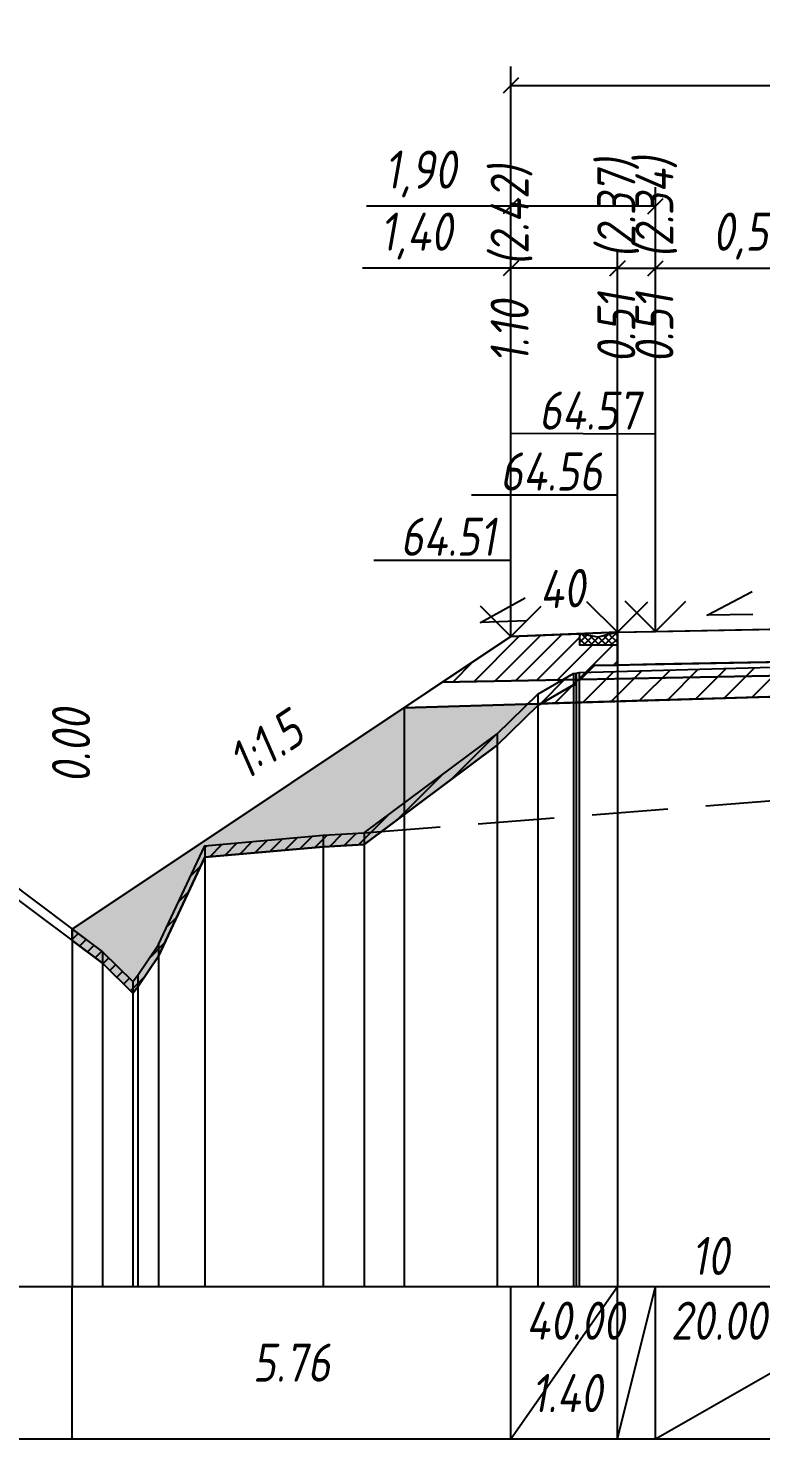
# Model space of a CAD drawing. Extents: x -717 to 1451, y -133302 to 233.
# Drawn here: x 102.1 to 150.2, y -130445 to -130352.4 of the extents above; entities that cross this region are included whole.
import ezdxf
from ezdxf.enums import TextEntityAlignment as Align

# ---------------------------------------------------------------- set-up
doc = ezdxf.new("R2010")
doc.units = 0
doc.linetypes.add('штриховая', pattern=[0.75, 0.5, -0.25])
for name, color, linetype in [('Интерполированный поперечник', 2, 'Continuous'), ('Код_514', 1, 'Continuous'), ('Контур_0', 7, 'Continuous'), ('Контур_2564', 7, 'Continuous'), ('Контур_2660', 7, 'Continuous'), ('Контур_2665', 7, 'Continuous'), ('Контур_400', 7, 'Continuous'), ('Контур_508', 7, 'Continuous'), ('Контур_512', 7, 'Continuous'), ('Контур_513', 7, 'Continuous'), ('Красный поперечник', 1, 'Continuous'), ('Объём_2501', 7, 'Continuous'), ('Объём_2564', 7, 'Continuous'), ('Объём_2650', 7, 'Continuous'), ('Объём_2660', 7, 'Continuous'), ('Объём_2661', 7, 'Continuous'), ('Объём_2665', 7, 'Continuous'), ('Объём_2666', 7, 'Continuous'), ('Объём_2667', 7, 'Continuous'), ('Объём_2668', 7, 'Continuous'), ('Объём_2669', 7, 'Continuous'), ('Объём_2675', 7, 'Continuous'), ('Откосы', 7, 'Continuous'), ('Отметки покрытия', 7, 'Continuous'), ('Рабочие отметки', 7, 'Continuous'), ('Рабочие отметки доп.', 7, 'Continuous'), ('Слои выравнивания', 7, 'Continuous'), ('Таблица', 7, 'Continuous'), ('Уклоны проезжей части', 7, 'Continuous'), ('Черный поперечник', 3, 'Continuous')]:
    doc.layers.add(name, color=color, linetype=linetype)
for name, color, linetype, true_color in [('Контур_2540', 2, 'Continuous', 0xffff00), ('Контур_2560', 2, 'Continuous', 0xffff00), ('Контур_2561', 7, 'Continuous', 0xff8040), ('Контур_2562', 3, 'Continuous', 0x00ff00), ('Контур_2563', 7, 'Continuous', 0xff8000), ('Контур_2570', 7, 'Continuous', 0x80ff00), ('Контур_2736', 4, 'Continuous', 0x00ffff), ('Контур_2737', 4, 'Continuous', 0x00ffff), ('Контур_2738', 4, 'Continuous', 0x00ffff), ('Контур_2739', 4, 'Continuous', 0x00ffff), ('Контур_2741', 4, 'Continuous', 0x00ffff), ('Контур_2742', 4, 'Continuous', 0x00ffff), ('Контур_2743', 4, 'Continuous', 0x00ffff), ('Контур_2744', 7, 'Continuous', 0xa4ffff), ('Контур_2745', 7, 'Continuous', 0xa4ffff), ('Контур_2747', 4, 'Continuous', 0x00ffff), ('Контур_2748', 4, 'Continuous', 0x00ffff), ('Контур_2749', 4, 'Continuous', 0x00ffff), ('Контур_2750', 4, 'Continuous', 0x00ffff), ('Контур_2751', 4, 'Continuous', 0x00ffff), ('Контур_2752', 4, 'Continuous', 0x00ffff), ('Контур_402', 7, 'Continuous', 0xff6464), ('Контур_703', 4, 'Continuous', 0x00ffff), ('Контур_705', 4, 'Continuous', 0x00ffff), ('Контур_707', 4, 'Continuous', 0x00ffff), ('Контур_720', 131, 'Continuous', 0xaaffff), ('Объём_2500', 7, 'Continuous', 0xc0c0c0), ('Объём_2520', 7, 'Continuous', 0x80ffff), ('Объём_2540', 2, 'Continuous', 0xffff00), ('Объём_2560', 2, 'Continuous', 0xffff00), ('Объём_2561', 7, 'Continuous', 0xff8040), ('Объём_2562', 3, 'Continuous', 0x00ff00), ('Объём_2563', 7, 'Continuous', 0xff8000), ('Объём_2570', 7, 'Continuous', 0x80ff00), ('Объём_2600', 7, 'Continuous', 0x808000), ('Объём_2746', 2, 'Continuous', 0xffff00)]:
    doc.layers.add(name, color=color, linetype=linetype, true_color=true_color)
doc.styles.get("Standard").update_dxf_attribs({"font": 'txt', "height": 2.5})
doc.styles.add('М', font='romand.shx', dxfattribs={"width": 0.8, "oblique": 10, "height": 2.5})
doc.dimstyles.new('ISO-25', dxfattribs={"dimtxt": 2.5, "dimasz": 2.5, "dimexe": 1.25, "dimexo": 0.625, "dimtad": 1, "dimtxsty": 'Standard', "dimcen": 2.5, "dimadec": 0, "dimazin": 0, "dimtfac": 1, "dimtmove": 0, "dimatfit": 3, "dimfxl": 1, "dimarcsym": 0})

# ---------------------------------------------------------------- blocks, each defined once
blk = doc.blocks.new('_Oblique')
at = {"color": 0, "linetype": 'ByBlock', "lineweight": -2}
blk.add_line((-0.5, -0.5), (0.5, 0.5), dxfattribs=at)
blk = doc.blocks.new('*D4054')
at = {"color": 0, "lineweight": -2, "transparency": 16777216}
for p, q in [((133.792, -130391.796), (133.792, -130366.941)), ((140.792, -130391.516), (140.792, -130366.941)), ((133.792, -130368.191), (124.045, -130368.191)), ((140.792, -130368.191), (133.792, -130368.191))]:
    blk.add_line(p, q, dxfattribs=at)
at = {"layer": 'Defpoints', "color": 0, "transparency": 16777216}
for p in [(140.792, -130368.191), (140.792, -130392.141), (133.792, -130392.421)]:
    blk.add_point(p, dxfattribs=at)
at = {"color": 0, "lineweight": -2, "transparency": 16777216, "rotation": 180}
blk.add_blockref('_Oblique', (133.792, -130368.191), dxfattribs=at)
at = {"color": 0, "lineweight": -2, "transparency": 16777216}
blk.add_blockref('_Oblique', (140.792, -130368.191), dxfattribs=at)
at = {"color": 0, "transparency": 16777216, "insert": (127.585, -130366.078), "char_height": 2.5, "width": 8.75, "attachment_point": 5, "style": 'М'}
blk.add_mtext('1,40', dxfattribs=at)
blk = doc.blocks.new('*D4056')
at = {"color": 0, "lineweight": -2, "transparency": 16777216}
for p, q in [((140.792, -130391.516), (140.792, -130366.941)), ((143.292, -130391.466), (143.292, -130366.941)), ((140.792, -130368.191), (143.292, -130368.191)), ((143.292, -130368.191), (153.348, -130368.191))]:
    blk.add_line(p, q, dxfattribs=at)
at = {"layer": 'Defpoints', "color": 0, "transparency": 16777216}
for p in [(143.292, -130368.191), (140.792, -130392.141), (143.292, -130392.091)]:
    blk.add_point(p, dxfattribs=at)
at = {"color": 0, "lineweight": -2, "transparency": 16777216, "rotation": 180}
blk.add_blockref('_Oblique', (140.792, -130368.191), dxfattribs=at)
at = {"color": 0, "lineweight": -2, "transparency": 16777216}
blk.add_blockref('_Oblique', (143.292, -130368.191), dxfattribs=at)
at = {"color": 0, "transparency": 16777216, "insert": (149.586, -130366.078), "char_height": 2.5, "width": 9.16667, "attachment_point": 5, "style": 'М'}
blk.add_mtext('0,50', dxfattribs=at)
blk = doc.blocks.new('*D4059')
at = {"color": 0, "lineweight": -2, "transparency": 16777216}
for p, q in [((133.792, -130391.796), (133.792, -130362.867)), ((143.292, -130391.466), (143.292, -130362.867)), ((133.792, -130364.117), (124.321, -130364.117)), ((143.292, -130364.117), (133.792, -130364.117))]:
    blk.add_line(p, q, dxfattribs=at)
at = {"layer": 'Defpoints', "color": 0, "transparency": 16777216}
for p in [(143.292, -130364.117), (143.292, -130392.091), (133.792, -130392.421)]:
    blk.add_point(p, dxfattribs=at)
at = {"color": 0, "lineweight": -2, "transparency": 16777216, "rotation": 180}
blk.add_blockref('_Oblique', (133.792, -130364.117), dxfattribs=at)
at = {"color": 0, "lineweight": -2, "transparency": 16777216}
blk.add_blockref('_Oblique', (143.292, -130364.117), dxfattribs=at)
at = {"color": 0, "transparency": 16777216, "insert": (127.861, -130362.004), "char_height": 2.5, "width": 8.75, "attachment_point": 5, "style": 'М'}
blk.add_mtext('1,90', dxfattribs=at)
blk = doc.blocks.new('*D4060')
at = {"color": 0, "lineweight": -2, "transparency": 16777216}
for p, q in [((133.792, -130391.796), (133.792, -130354.941)), ((270.823, -130392.566), (270.823, -130354.941)), ((133.792, -130356.191), (270.823, -130356.191))]:
    blk.add_line(p, q, dxfattribs=at)
at = {"layer": 'Defpoints', "color": 0, "transparency": 16777216}
for p in [(270.823, -130356.191), (133.792, -130392.421), (270.823, -130393.191)]:
    blk.add_point(p, dxfattribs=at)
at = {"color": 0, "lineweight": -2, "transparency": 16777216, "rotation": 180}
blk.add_blockref('_Oblique', (133.792, -130356.191), dxfattribs=at)
at = {"color": 0, "lineweight": -2, "transparency": 16777216}
blk.add_blockref('_Oblique', (270.823, -130356.191), dxfattribs=at)
at = {"color": 0, "transparency": 16777216, "insert": (202.308, -130354.078), "char_height": 2.5, "width": 11.66667, "attachment_point": 5, "style": 'М'}
blk.add_mtext('27,41', dxfattribs=at)

msp = doc.modelspace()

# ---------------------------------------------------------------- hatches: boundary and pattern name
h = msp.add_hatch()
h.set_pattern_fill('ANSI37', color=256, scale=0.1)
h.set_pattern_definition([(45, (139.5428, -130392.4039), (-0.22451, 0.22451), []), (135, (139.5428, -130392.4039), (-0.22451, -0.22451), [])])
h.paths.add_polyline_path([(138.293, -130392.178), (138.293, -130392.907), (140.793, -130392.907), (140.792, -130392.079), (139.535, -130392.404)])
at = {"layer": 'Объём_2563'}
h = msp.add_hatch(dxfattribs=at)
h.set_pattern_fill('ANSI31', color=256, scale=0.3)
h.paths.add_polyline_path([(133.792, -130392.359), (138.293, -130392.179), (138.293, -130392.907), (140.792, -130392.907), (140.792, -130394.229), (139.292, -130394.259), (138.374, -130395.177), (129.292, -130395.359)])
h.paths.add_polyline_path([(255.742, -130395.527), (254.823, -130394.609), (253.323, -130394.579), (253.323, -130394.429), (254.721, -130394.43), (254.722, -130393.43), (254.222, -130393.429), (254.223, -130392.615), (257.044, -130392.742), (257.044, -130393.363), (258.444, -130393.363), (258.444, -130392.823), (267.44, -130393.002), (267.44, -130393.569), (268.84, -130393.569), (268.84, -130392.569), (268.34, -130392.569), (268.34, -130392.069), (270.823, -130392.379), (276.158, -130395.935)])
at = {"layer": 'Объём_2570'}
h = msp.add_hatch(dxfattribs=at)
h.set_pattern_fill('ANSI31', color=256, scale=0.2)
h.paths.add_polyline_path([(138.081, -130395.517), (137.913, -130395.535), (135.568, -130396.877), (132.885, -130399.485), (124.167, -130405.997), (121.468, -130406.147), (113.701, -130406.841), (110.666, -130413.322), (109.301, -130415.334), (108.985, -130415.75), (106.976, -130413.785), (105, -130412.303), (105, -130411.553), (106.976, -130413.035), (108.985, -130415), (109.301, -130414.584), (110.666, -130412.572), (113.701, -130406.091), (121.468, -130405.397), (124.167, -130405.247), (132.885, -130398.735), (135.568, -130396.127), (137.913, -130394.785), (138.081, -130394.767)])
h.paths.add_polyline_path([(289.957, -130397.961), (288.191, -130397.214), (283.583, -130395.038), (263.396, -130394.994), (260.133, -130394.059), (259.034, -130393.718), (259.034, -130392.968), (260.133, -130393.309), (263.396, -130394.244), (283.583, -130394.288), (288.191, -130396.464), (289.957, -130397.211)])
at = {"layer": 'Объём_2600'}
h = msp.add_hatch(dxfattribs=at)
h.set_pattern_fill('ANSI31', color=6, scale=0.4)
h.paths.add_polyline_path([(138.081, -130395.517), (138.081, -130394.767), (138.282, -130394.718), (150.956, -130394.375), (152.985, -130394.361), (152.985, -130396.238), (135.783, -130396.754), (137.913, -130395.535)])
h.paths.add_polyline_path([(279.109, -130397.902), (238.769, -130396.692), (238.769, -130392.914), (240.286, -130392.845), (259.034, -130392.968), (259.034, -130393.718), (260.133, -130394.059), (263.396, -130394.994), (283.583, -130395.038), (288.191, -130397.214), (289.269, -130397.67), (288.92, -130397.902)])
h = msp.add_hatch(dxfattribs=at)
h.set_pattern_fill('HONEY', color=5, scale=0.3)
h.paths.add_polyline_path([(135.568, -130396.877), (132.885, -130399.485), (124.167, -130405.997), (121.468, -130406.147), (113.701, -130406.841), (110.666, -130413.322), (109.301, -130415.334), (108.985, -130415.75), (106.976, -130413.785), (105, -130412.303), (105, -130411.553), (126.795, -130397.024), (135.783, -130396.754)])
h.paths.add_polyline_path([(289.269, -130397.67), (289.957, -130397.211), (289.957, -130397.961)])

# ---------------------------------------------------------------- linework, layer by layer
msp.add_lwpolyline([(138.293, -130392.178), (138.293, -130392.907), (140.793, -130392.907), (140.792, -130392.079), (139.535, -130392.404), (138.293, -130392.178)])
at = {"layer": 'Интерполированный поперечник', "linetype": 'штриховая', "ltscale": 10, "flags": 128}
msp.add_lwpolyline([(124.172, -130405.235), (263.444, -130394.238)], dxfattribs=at)
at = {"layer": 'Код_514'}
for p, q in [((105, -130445), (105, -130435)), ((133.792, -130445), (133.792, -130435)), ((133.792, -130445), (140.792, -130435)), ((140.792, -130445), (140.792, -130435)), ((140.792, -130445), (143.292, -130435)), ((143.292, -130445), (143.292, -130435)), ((143.292, -130445), (160.792, -130435))]:
    msp.add_line(p, q, dxfattribs=at)
at = {"layer": 'Контур_0', "flags": 128}
for points in [[(133.792, -130392.359), (105, -130411.553), (105, -130411.553), (105, -130411.553), (105, -130411.553), (105, -130411.553), (105, -130411.553), (105, -130411.553), (105, -130411.553), (105, -130411.553), (105, -130411.553), (105, -130411.553), (105, -130411.553), (105, -130411.553), (105, -130411.553), (105, -130411.553)], [(133.792, -130392.359), (105, -130411.553), (105, -130411.553), (105, -130411.553), (105, -130411.553), (105, -130411.553), (105, -130411.553), (105, -130411.553), (105, -130411.553), (105, -130411.553), (105, -130411.553), (105, -130411.553), (105, -130411.553), (105, -130411.553), (105, -130411.553), (105, -130411.553), (105, -130411.553), (105, -130411.553), (105, -130411.553), (105, -130411.553), (105, -130411.553), (105, -130411.553), (105, -130411.553), (105, -130411.553), (105, -130411.553), (105, -130411.553), (105, -130411.553), (105, -130411.553), (105, -130411.553), (105, -130411.553)], [(143.292, -130394.179), (140.792, -130394.229), (140.792, -130392.079), (152.985, -130391.835), (152.985, -130393.985), (143.292, -130394.179), (143.292, -130394.179)]]:
    msp.add_lwpolyline(points, dxfattribs=at)
at = {"layer": 'Контур_0', "color": 250, "flags": 128}
for points in [[(139.292, -130394.259), (152.985, -130393.985), (152.985, -130394.885), (138.374, -130395.177), (139.292, -130394.259), (139.292, -130394.259)], [(129.292, -130395.359), (138.374, -130395.177), (139.292, -130394.259), (140.792, -130394.229)]]:
    msp.add_lwpolyline(points, dxfattribs=at)
at = {"layer": 'Контур_2540', "flags": 128}
msp.add_lwpolyline([(152.985, -130396.238), (126.795, -130397.024), (129.292, -130395.359), (152.985, -130394.885), (152.985, -130396.238), (152.985, -130396.238)], dxfattribs=at)
at = {"layer": 'Контур_2560', "flags": 128}
msp.add_lwpolyline([(133.792, -130392.359), (133.792, -130392.359), (133.792, -130392.359), (140.792, -130392.079)], dxfattribs=at)
at = {"layer": 'Контур_2561', "flags": 128}
msp.add_lwpolyline([(140.792, -130392.079), (140.792, -130392.079), (133.792, -130392.359), (133.792, -130392.359), (140.792, -130392.079)], dxfattribs=at)
at = {"layer": 'Контур_2562', "flags": 128}
msp.add_lwpolyline([(133.792, -130392.359), (133.792, -130392.359), (133.792, -130392.359), (133.792, -130392.359), (133.792, -130392.359)], dxfattribs=at)
at = {"layer": 'Контур_2563', "color": 250, "flags": 128}
msp.add_lwpolyline([(133.792, -130392.359), (140.792, -130392.079), (140.792, -130394.229), (139.292, -130394.259), (138.374, -130395.177), (129.292, -130395.359), (133.792, -130392.359), (133.792, -130392.359)], dxfattribs=at)
at = {"layer": 'Контур_2564', "flags": 128}
msp.add_lwpolyline([(133.792, -130392.359), (140.792, -130392.079)], dxfattribs=at)
at = {"layer": 'Контур_2570', "flags": 128}
msp.add_lwpolyline([(100.615, -130409.014), (106.976, -130413.785), (108.985, -130415.75), (109.301, -130415.334), (110.666, -130413.322), (113.701, -130406.841), (121.468, -130406.147), (124.167, -130405.997), (124.167, -130405.997), (132.885, -130399.485), (135.568, -130396.877), (137.913, -130395.535), (138.081, -130395.517), (138.081, -130394.767), (138.282, -130394.718), (150.956, -130394.375), (152.985, -130394.361), (188.308, -130393.842), (200.192, -130393.667), (200.699, -130393.655), (201.079, -130393.649), (238.769, -130392.914)], dxfattribs=at)
at = {"layer": 'Контур_2660', "flags": 128}
msp.add_lwpolyline([(126.795, -130397.024), (152.985, -130396.238)], dxfattribs=at)
at = {"layer": 'Контур_2665', "flags": 128}
msp.add_lwpolyline([(133.792, -130392.359), (133.792, -130392.359)], dxfattribs=at)
at = {"layer": 'Контур_2736', "flags": 128}
msp.add_lwpolyline([(133.792, -130392.359), (105, -130411.553)], dxfattribs=at)
at = {"layer": 'Контур_2737', "flags": 128}
msp.add_lwpolyline([(105, -130411.553), (105, -130411.553)], dxfattribs=at)
at = {"layer": 'Контур_2738', "flags": 128}
msp.add_lwpolyline([(105, -130411.553), (105, -130411.553)], dxfattribs=at)
at = {"layer": 'Контур_2739', "flags": 128}
msp.add_lwpolyline([(105, -130411.553), (105, -130411.553)], dxfattribs=at)
at = {"layer": 'Контур_2741', "flags": 128}
msp.add_lwpolyline([(105, -130411.553), (105, -130411.553)], dxfattribs=at)
at = {"layer": 'Контур_2742', "flags": 128}
msp.add_lwpolyline([(105, -130411.553), (105, -130411.553)], dxfattribs=at)
at = {"layer": 'Контур_2743', "flags": 128}
msp.add_lwpolyline([(105, -130411.553), (105, -130411.553)], dxfattribs=at)
at = {"layer": 'Контур_2744', "flags": 128}
msp.add_lwpolyline([(105, -130411.553), (105, -130411.553)], dxfattribs=at)
msp.add_lwpolyline([(105, -130411.553), (105, -130411.553)], dxfattribs=at)
msp.add_lwpolyline([(105, -130411.553), (105, -130411.553)], dxfattribs=at)
msp.add_lwpolyline([(105, -130411.553), (105, -130411.553)], dxfattribs=at)
msp.add_lwpolyline([(105, -130411.553), (105, -130411.553)], dxfattribs=at)
msp.add_lwpolyline([(105, -130411.553), (105, -130411.553)], dxfattribs=at)
at = {"layer": 'Контур_2745', "flags": 128}
msp.add_lwpolyline([(105, -130411.553), (105, -130411.553)], dxfattribs=at)
msp.add_lwpolyline([(105, -130411.553), (105, -130411.553)], dxfattribs=at)
msp.add_lwpolyline([(105, -130411.553), (105, -130411.553)], dxfattribs=at)
msp.add_lwpolyline([(105, -130411.553), (105, -130411.553)], dxfattribs=at)
msp.add_lwpolyline([(105, -130411.553), (105, -130411.553)], dxfattribs=at)
msp.add_lwpolyline([(105, -130411.553), (105, -130411.553)], dxfattribs=at)
at = {"layer": 'Контур_2747', "flags": 128}
msp.add_lwpolyline([(105, -130411.553), (105, -130411.553)], dxfattribs=at)
at = {"layer": 'Контур_2748', "flags": 128}
msp.add_lwpolyline([(105, -130411.553), (105, -130411.553)], dxfattribs=at)
at = {"layer": 'Контур_2749', "flags": 128}
msp.add_lwpolyline([(105, -130411.553), (105, -130411.553)], dxfattribs=at)
at = {"layer": 'Контур_2750', "flags": 128}
msp.add_lwpolyline([(105, -130411.553), (105, -130411.553)], dxfattribs=at)
at = {"layer": 'Контур_2751', "flags": 128}
msp.add_lwpolyline([(105, -130411.553), (105, -130411.553)], dxfattribs=at)
at = {"layer": 'Контур_2752', "flags": 128}
msp.add_lwpolyline([(105, -130411.553), (105, -130411.553)], dxfattribs=at)
at = {"layer": 'Контур_400', "flags": 128}
msp.add_lwpolyline([(140.792, -130392.079), (143.292, -130392.029), (143.292, -130392.029), (143.292, -130392.029), (143.292, -130392.029), (143.292, -130392.029), (143.292, -130392.029), (160.792, -130391.679), (188.308, -130391.128)], dxfattribs=at)
at = {"layer": 'Контур_402', "flags": 128}
msp.add_lwpolyline([(126.795, -130397.024), (152.985, -130396.238), (152.985, -130394.361), (188.308, -130393.842), (200.192, -130393.667), (200.699, -130393.655), (201.079, -130393.649), (201.473, -130393.642), (202.738, -130393.667), (202.738, -130393.617), (204.003, -130393.642), (204.003, -130393.592), (238.769, -130394.287), (238.769, -130396.692), (279.109, -130397.902)], dxfattribs=at)
at = {"layer": 'Контур_508', "flags": 128}
msp.add_lwpolyline([(105, -130411.553), (126.795, -130397.024), (152.985, -130396.238), (152.985, -130394.361), (188.308, -130393.842), (200.192, -130393.667), (200.699, -130393.655), (201.079, -130393.649), (201.473, -130393.642), (202.738, -130393.667), (202.738, -130393.617), (204.003, -130393.642), (204.003, -130393.592), (238.769, -130394.287), (238.769, -130396.692), (279.109, -130397.902), (283.015, -130400.506), (285.015, -130400.506), (289.957, -130397.211)], dxfattribs=at)
at = {"layer": 'Контур_512', "flags": 128}
msp.add_lwpolyline([(105, -130411.553), (126.795, -130397.024), (152.985, -130396.238)], dxfattribs=at)
at = {"layer": 'Контур_513', "flags": 128}
msp.add_lwpolyline([(105, -130411.553), (126.795, -130397.024), (152.985, -130396.238), (152.985, -130394.361), (188.308, -130393.842), (200.192, -130393.667), (200.699, -130393.655), (201.079, -130393.649), (201.473, -130393.642), (202.738, -130393.667), (202.738, -130393.617), (204.003, -130393.642), (204.003, -130393.592), (238.769, -130394.287), (238.769, -130396.692), (279.109, -130397.902), (283.015, -130400.506), (285.015, -130400.506), (289.957, -130397.211)], dxfattribs=at)
at = {"layer": 'Контур_703', "flags": 128}
for points in [[(133.792, -130392.359), (105, -130411.553)], [(105, -130411.553), (105, -130411.553)]]:
    msp.add_lwpolyline(points, dxfattribs=at)
at = {"layer": 'Контур_705', "flags": 128}
msp.add_lwpolyline([(105, -130411.553), (105, -130411.553)], dxfattribs=at)
at = {"layer": 'Контур_707', "flags": 128}
msp.add_lwpolyline([(105, -130411.553), (105, -130411.553)], dxfattribs=at)
at = {"layer": 'Контур_720', "flags": 128}
msp.add_lwpolyline([(105, -130411.553), (105, -130411.553)], dxfattribs=at)
at = {"layer": 'Красный поперечник'}
for p, q in [((105, -130411.553), (133.792, -130392.359)), ((133.792, -130392.359), (140.792, -130392.079)), ((140.792, -130392.079), (143.292, -130392.029)), ((143.292, -130392.029), (160.792, -130391.679)), ((126.795, -130397.024), (126.795, -130435)), ((105, -130411.553), (105, -130435))]:
    msp.add_line(p, q, dxfattribs=at)
at = {"layer": 'Объём_2500', "flags": 128}
msp.add_lwpolyline([(143.292, -130394.179), (140.792, -130394.229), (140.792, -130392.079), (152.985, -130391.835), (152.985, -130393.985), (143.292, -130394.179), (143.292, -130394.179)], dxfattribs=at)
at = {"layer": 'Объём_2501', "flags": 128}
msp.add_lwpolyline([(140.792, -130392.079), (143.292, -130392.029), (143.292, -130392.029), (143.292, -130392.029), (143.292, -130392.029), (143.292, -130392.029), (143.292, -130392.029), (160.792, -130391.679), (188.308, -130391.128)], dxfattribs=at)
at = {"layer": 'Объём_2520', "color": 250, "flags": 128}
msp.add_lwpolyline([(139.292, -130394.259), (152.985, -130393.985), (152.985, -130394.885), (138.374, -130395.177), (139.292, -130394.259), (139.292, -130394.259)], dxfattribs=at)
at = {"layer": 'Объём_2540', "flags": 128}
msp.add_lwpolyline([(152.985, -130396.238), (126.795, -130397.024), (129.292, -130395.359), (152.985, -130394.885), (152.985, -130396.238), (152.985, -130396.238)], dxfattribs=at)
at = {"layer": 'Объём_2560', "flags": 128}
msp.add_lwpolyline([(133.792, -130392.359), (133.792, -130392.359), (133.792, -130392.359), (140.792, -130392.079)], dxfattribs=at)
at = {"layer": 'Объём_2561', "flags": 128}
msp.add_lwpolyline([(140.792, -130392.079), (140.792, -130392.079), (133.792, -130392.359), (133.792, -130392.359), (140.792, -130392.079)], dxfattribs=at)
at = {"layer": 'Объём_2562', "flags": 128}
msp.add_lwpolyline([(133.792, -130392.359), (133.792, -130392.359), (133.792, -130392.359), (133.792, -130392.359), (133.792, -130392.359)], dxfattribs=at)
at = {"layer": 'Объём_2563', "color": 250, "flags": 128}
msp.add_lwpolyline([(133.792, -130392.359), (138.293, -130392.179), (138.293, -130392.907), (140.792, -130392.907), (140.792, -130394.229), (139.292, -130394.259), (138.374, -130395.177), (129.292, -130395.359), (133.792, -130392.359), (133.792, -130392.359)], dxfattribs=at)
at = {"layer": 'Объём_2564', "flags": 128}
msp.add_lwpolyline([(133.792, -130392.359), (140.792, -130392.079)], dxfattribs=at)
at = {"layer": 'Объём_2570', "flags": 128}
msp.add_lwpolyline([(138.081, -130395.517), (137.913, -130395.535), (135.568, -130396.877), (132.885, -130399.485), (124.167, -130405.997), (121.468, -130406.147), (113.701, -130406.841), (110.666, -130413.322), (109.301, -130415.334), (108.985, -130415.75), (106.976, -130413.785), (105, -130412.303), (105, -130411.553), (106.976, -130413.035), (108.985, -130415), (109.301, -130414.584), (110.666, -130412.572), (113.701, -130406.091), (121.468, -130405.397), (124.167, -130405.247), (132.885, -130398.735), (135.568, -130396.127), (137.913, -130394.785), (138.081, -130394.767), (138.081, -130395.517), (138.081, -130395.517)], dxfattribs=at)
at = {"layer": 'Объём_2600', "color": 5, "flags": 128}
msp.add_lwpolyline([(135.568, -130396.877), (132.885, -130399.485), (124.167, -130405.997), (121.468, -130406.147), (113.701, -130406.841), (110.666, -130413.322), (109.301, -130415.334), (108.985, -130415.75), (106.976, -130413.785), (105, -130412.303), (105, -130411.553), (126.795, -130397.024), (135.783, -130396.754), (135.568, -130396.877), (135.568, -130396.877)], dxfattribs=at)
at = {"layer": 'Объём_2650', "color": 6, "flags": 128}
msp.add_lwpolyline([(138.081, -130395.517), (138.081, -130394.767), (138.282, -130394.718), (150.956, -130394.375), (152.985, -130394.361), (152.985, -130396.238), (135.783, -130396.754), (137.913, -130395.535), (138.081, -130395.517), (138.081, -130395.517)], dxfattribs=at)
at = {"layer": 'Объём_2660', "flags": 128}
msp.add_lwpolyline([(126.795, -130397.024), (152.985, -130396.238)], dxfattribs=at)
at = {"layer": 'Объём_2661', "flags": 128}
msp.add_lwpolyline([(133.792, -130392.359), (105, -130411.553)], dxfattribs=at)
at = {"layer": 'Объём_2665', "flags": 128}
msp.add_lwpolyline([(133.792, -130392.359), (133.792, -130392.359)], dxfattribs=at)
at = {"layer": 'Объём_2666', "flags": 128}
msp.add_lwpolyline([(133.792, -130392.359), (105, -130411.553)], dxfattribs=at)
at = {"layer": 'Объём_2667', "flags": 128}
msp.add_lwpolyline([(105, -130411.553), (105, -130411.553)], dxfattribs=at)
msp.add_lwpolyline([(105, -130411.553), (105, -130411.553)], dxfattribs=at)
at = {"layer": 'Объём_2668', "flags": 128}
msp.add_lwpolyline([(105, -130411.553), (105, -130411.553)], dxfattribs=at)
msp.add_lwpolyline([(105, -130411.553), (105, -130411.553)], dxfattribs=at)
at = {"layer": 'Объём_2669', "flags": 128}
msp.add_lwpolyline([(105, -130411.553), (105, -130411.553)], dxfattribs=at)
msp.add_lwpolyline([(105, -130411.553), (105, -130411.553)], dxfattribs=at)
at = {"layer": 'Объём_2675', "flags": 128}
msp.add_lwpolyline([(105, -130411.553), (105, -130411.553)], dxfattribs=at)
msp.add_lwpolyline([(105, -130411.553), (105, -130411.553)], dxfattribs=at)
msp.add_lwpolyline([(105, -130411.553), (105, -130411.553)], dxfattribs=at)
msp.add_lwpolyline([(105, -130411.553), (105, -130411.553)], dxfattribs=at)
msp.add_lwpolyline([(105, -130411.553), (105, -130411.553)], dxfattribs=at)
msp.add_lwpolyline([(105, -130411.553), (105, -130411.553)], dxfattribs=at)
msp.add_lwpolyline([(105, -130411.553), (105, -130411.553)], dxfattribs=at)
msp.add_lwpolyline([(105, -130411.553), (105, -130411.553)], dxfattribs=at)
msp.add_lwpolyline([(105, -130411.553), (105, -130411.553)], dxfattribs=at)
msp.add_lwpolyline([(105, -130411.553), (105, -130411.553)], dxfattribs=at)
msp.add_lwpolyline([(105, -130411.553), (105, -130411.553)], dxfattribs=at)
msp.add_lwpolyline([(105, -130411.553), (105, -130411.553)], dxfattribs=at)
at = {"layer": 'Объём_2746', "flags": 128}
msp.add_lwpolyline([(138.282, -130394.718), (150.956, -130394.375), (152.985, -130394.361), (152.985, -130396.238), (135.783, -130396.754), (137.913, -130395.535), (138.081, -130395.517), (138.081, -130394.767), (138.282, -130394.718), (138.282, -130394.718)], dxfattribs=at)
at = {"layer": 'Откосы', "color": 1, "flags": 128}
for points in [[(149.673, -130390.901), (146.673, -130390.961), (149.643, -130389.401)], [(134.804, -130391.317), (131.807, -130391.437), (134.744, -130389.818)]]:
    msp.add_lwpolyline(points, dxfattribs=at)
at = {"layer": 'Отметки покрытия', "color": 1}
for p, q in [((143.292, -130379.079), (133.792, -130379.037)), ((143.292, -130392.029), (143.292, -130379.079)), ((140.792, -130383.079), (131.21, -130383.079)), ((140.792, -130392.079), (140.792, -130383.079)), ((133.792, -130387.359), (124.805, -130387.359)), ((133.792, -130392.359), (133.792, -130387.359)), ((133.792, -130392.359), (131.792, -130390.359)), ((133.792, -130392.359), (135.792, -130390.359)), ((140.792, -130392.079), (138.792, -130390.079)), ((140.792, -130392.079), (142.792, -130390.079)), ((143.292, -130392.029), (141.292, -130390.029)), ((143.292, -130392.029), (145.292, -130390.029))]:
    msp.add_line(p, q, dxfattribs=at)
at = {"layer": 'Слои выравнивания'}
msp.add_line((140.792, -130392.079), (140.792, -130435), dxfattribs=at)
at = {"layer": 'Таблица'}
for p, q in [((80, -130435), (314.957, -130435)), ((80, -130445), (314.957, -130445))]:
    msp.add_line(p, q, dxfattribs=at)
at = {"layer": 'Уклоны проезжей части', "color": 1, "flags": 128}
for points in [[(149.673, -130390.901), (146.673, -130390.961), (149.643, -130389.401)], [(134.804, -130391.317), (131.807, -130391.437), (134.744, -130389.818)]]:
    msp.add_lwpolyline(points, dxfattribs=at)
at = {"layer": 'Черный поперечник', "color": 7}
for p, q in [((137.913, -130394.785), (137.913, -130435)), ((138.081, -130394.767), (138.081, -130435)), ((138.282, -130394.718), (138.282, -130435)), ((135.568, -130396.127), (135.568, -130435)), ((132.885, -130398.735), (132.885, -130435)), ((124.167, -130405.247), (124.167, -130435)), ((113.701, -130406.091), (113.701, -130435)), ((121.468, -130405.397), (121.468, -130435)), ((110.666, -130412.572), (110.666, -130435)), ((106.976, -130413.035), (106.976, -130435)), ((109.301, -130414.584), (109.301, -130435)), ((108.985, -130415), (108.985, -130435))]:
    msp.add_line(p, q, dxfattribs=at)
at = {"layer": 'Черный поперечник', "flags": 128}
msp.add_lwpolyline([(100.615, -130408.264), (106.976, -130413.035), (108.985, -130415), (109.301, -130414.584), (110.666, -130412.572), (113.701, -130406.091), (121.468, -130405.397), (124.167, -130405.247), (132.885, -130398.735), (135.568, -130396.127), (137.913, -130394.785), (138.081, -130394.767), (138.282, -130394.718), (150.956, -130394.375), (152.985, -130394.361), (188.308, -130393.842), (200.192, -130393.667), (200.699, -130393.655), (201.079, -130393.649), (238.769, -130392.914)], dxfattribs=at)

# ---------------------------------------------------------------- texts
at = {"layer": 'Код_514', "style": 'М', "oblique": 10, "width": 0.8}
for s, p in [('40.00', (134.792, -130436)), ('20.00', (144.292, -130436))]:
    msp.add_text(s, height=2.5, dxfattribs=at).set_placement(p, align=Align.TOP_LEFT)
msp.add_text('5.76', height=2.5, dxfattribs=at).set_placement((119.396, -130440), align=Align.MIDDLE_CENTER)
msp.add_text('1.40', height=2.5, dxfattribs=at).set_placement((139.792, -130444), align=Align.BOTTOM_RIGHT)
at = {"layer": 'Откосы', "color": 1, "style": 'М', "oblique": 10, "width": 0.8}
for s, rotation, p in [('40', 2.29061, (137.252, -130391.219)), ('1:1.5', 33.69007, (118.841, -130401.124))]:
    msp.add_text(s, height=2.5, rotation=rotation, dxfattribs=at).set_placement(p, align=Align.BOTTOM_CENTER)
at = {"layer": 'Отметки покрытия', "color": 1, "style": 'М', "oblique": 10, "width": 0.8}
for s, p in [('64.57', (142.292, -130379.528)), ('64.56', (139.792, -130383.528)), ('64.51', (132.792, -130387.808))]:
    msp.add_text(s, height=2.5, dxfattribs=at).set_placement(p, align=Align.BOTTOM_RIGHT)
at = {"layer": 'Рабочие отметки', "color": 1, "style": 'М', "oblique": 10, "width": 0.8}
for s, p in [('0.51', (140.714, -130374.429)), ('0.51', (143.214, -130374.429)), ('1.10', (133.714, -130374.429)), ('0.00', (104.922, -130401.984))]:
    msp.add_text(s, height=2.5, rotation=90, dxfattribs=at).set_placement(p, align=Align.MIDDLE_LEFT)
at = {"layer": 'Рабочие отметки доп.', "color": 1, "style": 'М', "oblique": 10, "width": 0.8}
for s, p in [('(2.37)', (140.714, -130367.529)), ('(2.34)', (143.214, -130367.529)), ('(2.42)', (133.714, -130368.029))]:
    msp.add_text(s, height=2.5, rotation=90, dxfattribs=at).set_placement(p, align=Align.MIDDLE_LEFT)
at = {"layer": 'Слои выравнивания', "style": 'М', "oblique": 10, "width": 0.8}
msp.add_text('10', height=2.5, dxfattribs=at).set_placement((146.888, -130435), align=Align.BOTTOM_CENTER)
at = {"layer": 'Уклоны проезжей части', "color": 1, "style": 'М', "oblique": 10, "width": 0.8}
for s, rotation, p in [('40', 2.29061, (137.252, -130391.219)), ('1:1.5', 33.69007, (118.841, -130401.124))]:
    msp.add_text(s, height=2.5, rotation=rotation, dxfattribs=at).set_placement(p, align=Align.BOTTOM_CENTER)

# ---------------------------------------------------------------- dimensions: what is measured, and where the dimension line sits
at = {"color": 5}
dim = msp.add_linear_dim(base=(270.823, -130356.191), p1=(133.792, -130392.421), p2=(270.823, -130393.191), angle=180, dimstyle='ISO-25', override={"dimasz": 1, "dimlfac": 0.2, "dimzin": 0, "dimtxsty": 'М', "dimblk1": 'Oblique', "dimblk2": 'Oblique', "dimsah": 1}, dxfattribs=at)
dim.commit()
dim.dimension.update_dxf_attribs({"geometry": '*D4060', "text_midpoint": (202.308, -130354.078)})
for base, p1, p2, picture, middle in [((143.292, -130364.117), (133.792, -130392.421), (143.292, -130392.091), '*D4059', (127.861, -130364.117)), ((140.792, -130368.191), (133.792, -130392.421), (140.792, -130392.141), '*D4054', (127.585, -130368.191)), ((143.292, -130368.191), (140.792, -130392.141), (143.292, -130392.091), '*D4056', (149.586, -130368.191))]:
    dim = msp.add_linear_dim(base=base, p1=p1, p2=p2, angle=180, dimstyle='ISO-25', override={"dimasz": 1, "dimlfac": 0.2, "dimzin": 0, "dimtxsty": 'М', "dimblk1": 'Oblique', "dimblk2": 'Oblique', "dimsah": 1}, dxfattribs=at)
    dim.commit()
    dim.dimension.update_dxf_attribs({"geometry": picture, "text_midpoint": middle, "dimtype": 160})

doc.saveas('drawing.dxf')
